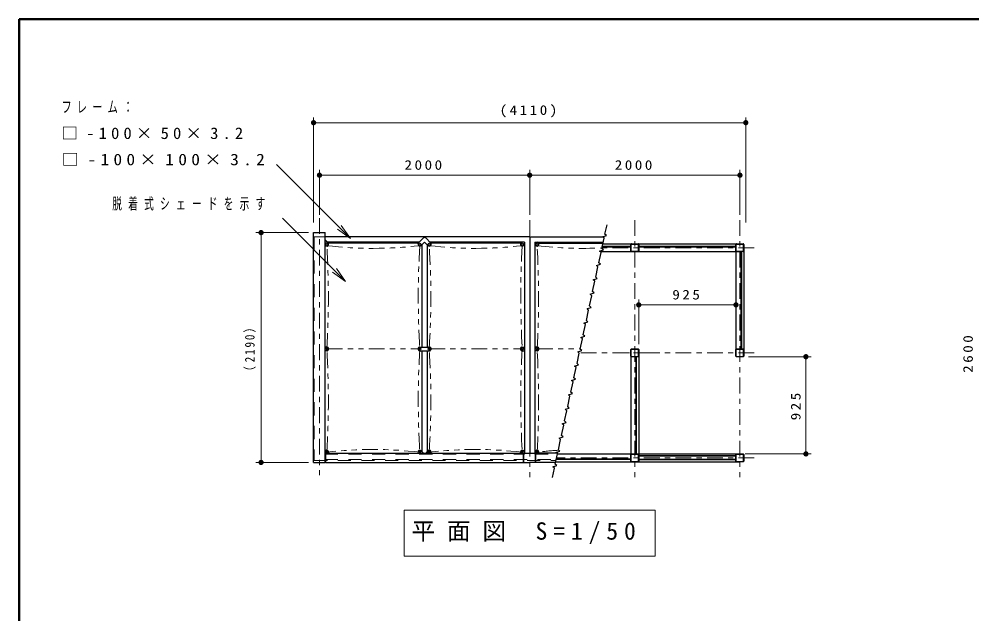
# Model space of a CAD drawing. Units: millimetres on the paper, scale 1:50. Extents: x -365 to 0, y 0 to 257.
# Drawn here: x -365 to -183.7, y 143.8 to 257 of the extents above; entities that cross this region are included whole.
import ezdxf

# ---------------------------------------------------------------- set-up
doc = ezdxf.new("R2010")
doc.units = ezdxf.units.MM
for name, pattern in [('USER1', [4.5, 2.5, -2]), ('USER2', [6, 3, -1, 1, -1]), ('USER3', [8, 3, -1, 1, -1, 1, -1])]:
    doc.linetypes.add(name, pattern=pattern)
doc.layers.add('LY_1', color=7, linetype='Continuous', lineweight=25)
doc.layers.add('LY_2', color=7, linetype='Continuous', lineweight=13)
doc.styles.add('ＭＳ ゴシック', font='')
doc.styles.get('ＭＳ ゴシック').set_extended_font_data('MS Gothic')

# ---------------------------------------------------------------- blocks, each defined once
blk = doc.blocks.new('filled_dot')
at = {"color": 0, "linetype": 'Continuous', "lineweight": -2, "const_width": 1.25}
blk.add_lwpolyline([(-0.625, 0, 1), (0.625, 0, 1)], format="xyb", close=True, dxfattribs=at)
blk = doc.blocks.new('open_arrow')
at = {"color": 0, "linetype": 'Continuous', "lineweight": -2}
blk.add_lwpolyline([(7.5, 1.25), (0, 0), (7.5, -1.25)], dxfattribs=at)

msp = doc.modelspace()

# ---------------------------------------------------------------- linework, layer by layer
at = {"layer": 'LY_1', "lineweight": 13}
for p, q in [((-308.955, 218.273), (-308.955, 238.273)), ((-226.735, 218.273), (-226.735, 238.273)), ((-308.955, 237.273), (-226.735, 237.273)), ((-301.955, 215.253), (-315.988, 229.286)), ((-307.845, 219.732), (-307.845, 228.273)), ((-307.845, 227.273), (-267.845, 227.273)), ((-267.845, 219.732), (-267.845, 228.273)), ((-267.845, 227.273), (-227.845, 227.273)), ((-227.845, 219.732), (-227.845, 228.273)), ((-302.862, 207.056), (-314.906, 219.1)), ((-309.955, 216.342), (-319.955, 216.342)), ((-318.955, 172.596), (-318.955, 216.342)), ((-247.095, 195.093), (-247.095, 203.586)), ((-247.095, 202.586), (-228.595, 202.586)), ((-226.223, 192.721), (-214.285, 192.721)), ((-215.285, 192.721), (-215.285, 174.221)), ((-226.845, 174.221), (-214.285, 174.221)), ((-309.955, 172.596), (-319.955, 172.596)), ((-291.745, 163.535), (-291.745, 154.735)), ((-243.945, 163.535), (-291.745, 163.535)), ((-243.945, 154.735), (-243.945, 163.535)), ((-291.745, 154.735), (-243.945, 154.735))]:
    msp.add_line(p, q, dxfattribs=at)
at = {"layer": 'LY_1', "color": 2, "linetype": 'USER2', "lineweight": 13}
for p, q in [((-307.845, 219.094), (-307.845, 170.173)), ((-267.845, 218.732), (-267.845, 169.811)), ((-247.845, 218.732), (-247.845, 169.811)), ((-227.845, 218.732), (-227.845, 169.811)), ((-225.102, 213.471), (-254.075, 213.471)), ((-225.102, 193.471), (-258.394, 193.471)), ((-244.823, 193.471), (-250.867, 193.471)), ((-225.102, 173.471), (-262.713, 173.471))]:
    msp.add_line(p, q, dxfattribs=at)
at = {"layer": 'LY_1', "color": 4}
for p, q in [((-308.955, 172.596), (-308.955, 216.342)), ((-308.955, 216.342), (-306.845, 216.342)), ((-306.745, 172.596), (-306.745, 216.242)), ((-306.645, 172.596), (-306.645, 174.287)), ((-306.545, 174.387), (-269.145, 174.387)), ((-269.045, 172.596), (-269.045, 174.287)), ((-268.945, 172.596), (-268.945, 174.287)), ((-268.845, 174.387), (-266.845, 174.387)), ((-266.745, 172.596), (-266.745, 174.287)), ((-266.645, 172.596), (-266.645, 174.287)), ((-262.515, 174.387), (-266.545, 174.387)), ((-308.955, 172.596), (-306.745, 172.596)), ((-306.745, 173.499), (-306.645, 173.499)), ((-306.745, 172.66), (-306.645, 172.66)), ((-306.645, 172.596), (-267.845, 172.596)), ((-262.902, 172.596), (-267.845, 172.596))]:
    msp.add_line(p, q, dxfattribs=at)
at = {"layer": 'LY_1', "color": 131, "linetype": 'USER1', "lineweight": 13}
for p, q in [((-308.845, 215.539), (-308.845, 172.952)), ((-308.845, 215.539), (-306.745, 215.539)), ((-306.845, 214.544), (-306.845, 173.151)), ((-306.336, 214.544), (-306.845, 214.544)), ((-306.845, 174.146), (-268.845, 174.146)), ((-268.845, 174.387), (-268.845, 174.146)), ((-266.845, 174.387), (-266.845, 174.146)), ((-266.845, 174.146), (-262.567, 174.146)), ((-308.845, 172.952), (-262.825, 172.952)), ((-306.845, 173.151), (-262.782, 173.151))]:
    msp.add_line(p, q, dxfattribs=at)
at = {"layer": 'LY_1', "color": 131}
for p, q in [((-267.845, 215.539), (-306.745, 215.539)), ((-288.854, 214.544), (-306.336, 214.544)), ((-289.044, 214.345), (-306.147, 214.345)), ((-288.345, 214.035), (-288.345, 194.562)), ((-287.345, 214.035), (-287.345, 194.562)), ((-268.845, 214.544), (-286.836, 214.544)), ((-269.544, 214.345), (-286.647, 214.345)), ((-268.845, 214.544), (-268.845, 174.387)), ((-267.845, 215.539), (-253.628, 215.539)), ((-266.845, 214.544), (-253.843, 214.544)), ((-266.845, 214.544), (-266.845, 174.387)), ((-266.147, 214.345), (-253.886, 214.345)), ((-288.345, 193.842), (-288.345, 174.655)), ((-287.345, 193.842), (-287.345, 174.655))]:
    msp.add_line(p, q, dxfattribs=at)
at = {"layer": 'LY_1'}
for p, q in [((-306.191, 214.399), (-306.745, 214.953)), ((-289, 214.399), (-288.128, 215.27)), ((-288.491, 213.89), (-287.845, 214.535)), ((-287.2, 213.89), (-287.845, 214.535)), ((-286.691, 214.399), (-287.562, 215.27)), ((-269.5, 214.399), (-269.354, 214.544)), ((-267.845, 215.539), (-267.845, 174.387)), ((-266.191, 214.399), (-266.336, 214.544)), ((-253.913, 214.221), (-227.845, 214.221)), ((-254.237, 212.721), (-227.845, 212.721)), ((-254.037, 213.647), (-248.595, 213.647)), ((-254.015, 213.747), (-248.595, 213.747)), ((-247.095, 213.747), (-228.595, 213.747)), ((-247.095, 213.647), (-228.595, 213.647)), ((-228.595, 213.471), (-228.595, 193.471)), ((-227.669, 212.721), (-227.669, 194.221)), ((-227.569, 212.721), (-227.569, 194.221)), ((-227.095, 213.471), (-227.095, 193.471)), ((-306.445, 194.562), (-306.745, 194.562)), ((-288.745, 194.562), (-286.945, 194.562)), ((-269.245, 194.562), (-268.845, 194.562)), ((-266.445, 194.562), (-266.845, 194.562)), ((-306.445, 193.842), (-306.745, 193.842)), ((-288.745, 193.842), (-286.945, 193.842)), ((-269.245, 193.842), (-268.845, 193.842)), ((-266.445, 193.842), (-266.845, 193.842)), ((-248.595, 193.471), (-248.595, 174.071)), ((-247.669, 192.721), (-247.669, 174.221)), ((-247.569, 192.721), (-247.569, 174.221)), ((-247.095, 193.471), (-247.095, 174.071)), ((-288.491, 174.8), (-288.077, 174.387)), ((-287.2, 174.8), (-287.613, 174.387)), ((-268.845, 174.655), (-268.991, 174.8)), ((-266.845, 174.655), (-266.7, 174.8)), ((-262.551, 174.221), (-227.845, 174.221)), ((-262.875, 172.721), (-227.845, 172.721)), ((-262.772, 173.195), (-248.595, 173.195)), ((-262.751, 173.295), (-248.595, 173.295)), ((-228.595, 173.831), (-247.095, 173.831)), ((-228.595, 173.771), (-247.095, 173.771)), ((-228.595, 173.171), (-247.095, 173.171)), ((-228.595, 173.111), (-247.095, 173.111))]:
    msp.add_line(p, q, dxfattribs=at)
at = {"layer": 'LY_1', "color": 3}
for p, q in [((-248.595, 212.849), (-248.595, 214.093)), ((-248.531, 212.849), (-248.531, 214.093)), ((-248.467, 214.221), (-247.223, 214.221)), ((-248.467, 214.157), (-247.223, 214.157)), ((-247.159, 212.849), (-247.159, 214.093)), ((-247.095, 214.093), (-247.095, 212.849)), ((-228.595, 212.849), (-228.595, 214.093)), ((-228.531, 212.849), (-228.531, 214.093)), ((-228.467, 214.221), (-227.223, 214.221)), ((-228.467, 214.157), (-227.223, 214.157)), ((-227.159, 212.849), (-227.159, 214.093)), ((-227.095, 214.093), (-227.095, 212.849)), ((-248.467, 212.785), (-247.223, 212.785)), ((-247.223, 212.721), (-248.467, 212.721)), ((-228.467, 212.785), (-227.223, 212.785)), ((-227.223, 212.721), (-228.467, 212.721)), ((-248.595, 192.849), (-248.595, 194.093)), ((-248.531, 192.849), (-248.531, 194.093)), ((-248.467, 194.221), (-247.223, 194.221)), ((-248.467, 194.157), (-247.223, 194.157)), ((-247.159, 192.849), (-247.159, 194.093)), ((-247.095, 194.093), (-247.095, 192.849)), ((-228.595, 192.849), (-228.595, 194.093)), ((-228.531, 192.849), (-228.531, 194.093)), ((-228.467, 194.221), (-227.223, 194.221)), ((-228.467, 194.157), (-227.223, 194.157)), ((-227.159, 192.849), (-227.159, 194.093)), ((-227.095, 194.093), (-227.095, 192.849)), ((-248.467, 192.785), (-247.223, 192.785)), ((-247.223, 192.721), (-248.467, 192.721)), ((-228.467, 192.785), (-227.223, 192.785)), ((-227.223, 192.721), (-228.467, 192.721)), ((-248.595, 172.849), (-248.595, 174.093)), ((-248.531, 172.849), (-248.531, 174.093)), ((-248.467, 174.221), (-247.223, 174.221)), ((-248.467, 174.157), (-247.223, 174.157)), ((-247.159, 172.849), (-247.159, 174.093)), ((-247.095, 174.093), (-247.095, 172.849)), ((-228.595, 172.849), (-228.595, 174.093)), ((-228.531, 172.849), (-228.531, 174.093)), ((-228.467, 174.221), (-227.223, 174.221)), ((-228.467, 174.157), (-227.223, 174.157)), ((-227.159, 172.849), (-227.159, 174.093)), ((-227.095, 174.093), (-227.095, 172.849)), ((-248.467, 172.785), (-247.223, 172.785)), ((-247.223, 172.721), (-248.467, 172.721)), ((-228.467, 172.785), (-227.223, 172.785)), ((-227.223, 172.721), (-228.467, 172.721))]:
    msp.add_line(p, q, dxfattribs=at)
at = {"layer": 'LY_1', "color": 20, "linetype": 'USER3', "lineweight": 13}
for p, q in [((-306.445, 194.202), (-288.745, 194.202)), ((-286.945, 194.202), (-269.245, 194.202)), ((-266.445, 194.202), (-258.236, 194.202))]:
    msp.add_line(p, q, dxfattribs=at)
at = {"layer": 'LY_1'}
msp.add_lwpolyline([(-263.527, 169.702), (-263.14, 171.493), (-263.436, 171.762), (-262.675, 172.007), (-262.971, 172.275), (-262.549, 174.23), (-262.845, 174.499), (-262.084, 174.743), (-262.38, 175.012), (-261.958, 176.967), (-262.254, 177.236), (-261.493, 177.48), (-261.789, 177.749), (-261.367, 179.704), (-261.663, 179.973), (-260.902, 180.217), (-261.198, 180.486), (-260.776, 182.441), (-261.072, 182.709), (-260.31, 182.954), (-260.607, 183.223), (-260.185, 185.178), (-260.481, 185.446), (-259.719, 185.691), (-260.016, 185.96), (-259.594, 187.915), (-259.89, 188.183), (-259.128, 188.428), (-259.425, 188.697), (-259.003, 190.652), (-259.299, 190.92), (-258.537, 191.165), (-258.834, 191.434), (-258.412, 193.388), (-258.708, 193.657), (-257.946, 193.902), (-258.243, 194.17), (-257.821, 196.125), (-258.117, 196.394), (-257.355, 196.639), (-257.652, 196.907), (-257.23, 198.862), (-257.526, 199.131), (-256.764, 199.376), (-257.061, 199.644), (-256.639, 201.599), (-256.935, 201.868), (-256.173, 202.113), (-256.47, 202.381), (-256.048, 204.336), (-256.344, 204.605), (-255.582, 204.85), (-255.879, 205.118), (-255.457, 207.073), (-255.753, 207.342), (-254.991, 207.586), (-255.288, 207.855), (-254.866, 209.81), (-255.162, 210.079), (-254.4, 210.323), (-254.697, 210.592), (-254.275, 212.547), (-254.571, 212.816), (-253.809, 213.06), (-254.106, 213.329), (-253.684, 215.284), (-253.98, 215.552), (-253.218, 215.797), (-253.515, 216.066), (-253.128, 217.857)], dxfattribs=at)
for centre in [(-306.445, 214.144), (-288.745, 214.144), (-286.945, 214.144), (-269.245, 214.144), (-266.445, 214.144), (-306.445, 194.202), (-288.745, 194.202), (-286.945, 194.202), (-269.245, 194.202), (-266.445, 194.202)]:
    msp.add_circle(centre, 0.2, dxfattribs=at)
at = {"layer": 'LY_1', "color": 4}
for centre, start, end in [((-306.845, 216.242), 0, 90), ((-306.545, 174.287), 90, 180), ((-269.145, 174.287), 0, 90), ((-268.845, 174.287), 90, 180), ((-266.845, 174.287), 0, 90), ((-266.545, 174.287), 90, 180)]:
    msp.add_arc(centre, 0.1, start, end, dxfattribs=at)
at = {"layer": 'LY_1'}
for centre, radius, start, end in [((-306.445, 214.144), 0.36, 213.55731, 45), ((-288.745, 214.144), 0.36, 135, 315), ((-287.845, 214.988), 0.4, 45, 135), ((-286.945, 214.144), 0.36, 225, 45), ((-269.245, 214.144), 0.36, 135, 326.44269), ((-266.445, 214.144), 0.36, 213.55731, 45), ((-306.445, 194.202), 0.36, 270, 90), ((-288.745, 194.202), 0.36, 90, 270), ((-286.945, 194.202), 0.36, 270, 90), ((-269.245, 194.202), 0.36, 90, 270), ((-266.445, 194.202), 0.36, 270, 90), ((-306.445, 174.546), 0.36, 333.82468, 146.44269), ((-306.445, 174.546), 0.2, 307.43769, 233.4414), ((-288.745, 174.546), 0.36, 45, 206.17532), ((-288.745, 174.546), 0.2, 307.43769, 232.56231), ((-286.945, 174.546), 0.36, 333.82468, 135), ((-286.945, 174.546), 0.2, 307.43769, 232.56231), ((-269.245, 174.546), 0.36, 45, 206.17532), ((-269.245, 174.546), 0.2, 306.5586, 232.56231), ((-266.445, 174.546), 0.36, 333.82468, 135), ((-266.445, 174.546), 0.2, 307.43769, 233.4414)]:
    msp.add_arc(centre, radius, start, end, dxfattribs=at)
at = {"layer": 'LY_1', "color": 3}
for centre, radius, start, end in [((-248.467, 214.093), 0.128, 90, 180), ((-248.467, 214.093), 0.064, 90, 180), ((-247.223, 214.093), 0.128, 0, 90), ((-247.223, 214.093), 0.064, 0, 90), ((-228.467, 214.093), 0.128, 90, 180), ((-228.467, 214.093), 0.064, 90, 180), ((-227.223, 214.093), 0.128, 0, 90), ((-227.223, 214.093), 0.064, 0, 90), ((-248.467, 212.849), 0.128, 180, 270), ((-248.467, 212.849), 0.064, 180, 270), ((-247.223, 212.849), 0.128, 270, 0), ((-247.223, 212.849), 0.064, 270, 0), ((-228.467, 212.849), 0.128, 180, 270), ((-228.467, 212.849), 0.064, 180, 270), ((-227.223, 212.849), 0.128, 270, 0), ((-227.223, 212.849), 0.064, 270, 0), ((-248.467, 194.093), 0.128, 90, 180), ((-248.467, 194.093), 0.064, 90, 180), ((-247.223, 194.093), 0.128, 0, 90), ((-247.223, 194.093), 0.064, 0, 90), ((-228.467, 194.093), 0.128, 90, 180), ((-228.467, 194.093), 0.064, 90, 180), ((-227.223, 194.093), 0.128, 0, 90), ((-227.223, 194.093), 0.064, 0, 90), ((-248.467, 192.849), 0.128, 180, 270), ((-248.467, 192.849), 0.064, 180, 270), ((-247.223, 192.849), 0.128, 270, 0), ((-247.223, 192.849), 0.064, 270, 0), ((-228.467, 192.849), 0.128, 180, 270), ((-228.467, 192.849), 0.064, 180, 270), ((-227.223, 192.849), 0.128, 270, 0), ((-227.223, 192.849), 0.064, 270, 0), ((-248.467, 174.093), 0.128, 90, 180), ((-248.467, 174.093), 0.064, 90, 180), ((-247.223, 174.093), 0.128, 0, 90), ((-247.223, 174.093), 0.064, 0, 90), ((-228.467, 174.093), 0.128, 90, 180), ((-228.467, 174.093), 0.064, 90, 180), ((-227.223, 174.093), 0.128, 0, 90), ((-227.223, 174.093), 0.064, 0, 90), ((-248.467, 172.849), 0.128, 180, 270), ((-248.467, 172.849), 0.064, 180, 270), ((-247.223, 172.849), 0.128, 270, 0), ((-247.223, 172.849), 0.064, 270, 0), ((-228.467, 172.849), 0.128, 180, 270), ((-228.467, 172.849), 0.064, 180, 270), ((-227.223, 172.849), 0.128, 270, 0), ((-227.223, 172.849), 0.064, 270, 0)]:
    msp.add_arc(centre, radius, start, end, dxfattribs=at)
at = {"layer": 'LY_1', "color": 20, "linetype": 'USER3', "lineweight": 13}
for centre, radius, start, end in [((-466.716, 204.03), 160.571, 356.49094, 3.50906), ((-297.595, 289.857), 76.513, 263.35791, 276.64209), ((-128.475, 204.03), 160.571, 176.49094, 183.50906), ((-447.216, 204.03), 160.571, 356.49094, 3.50906), ((-278.095, 289.857), 76.513, 263.35791, 276.64209), ((-108.975, 204.03), 160.571, 176.49094, 183.50906), ((-426.716, 204.03), 160.571, 356.49094, 3.50906), ((-257.595, 289.857), 76.513, 263.35791, 272.62949), ((-466.716, 184.374), 160.571, 356.49094, 3.50906), ((-128.475, 184.374), 160.571, 176.49094, 183.50906), ((-447.216, 184.374), 160.571, 356.49094, 3.50906), ((-108.975, 184.374), 160.571, 176.49094, 183.50906), ((-426.716, 184.374), 160.571, 356.49094, 3.50906), ((-297.595, 98.546), 76.513, 83.35791, 96.64209), ((-278.095, 98.546), 76.513, 83.35791, 96.64209), ((-257.595, 98.546), 76.513, 93.60215, 96.64209)]:
    msp.add_arc(centre, radius, start, end, dxfattribs=at)
at = {"layer": 'LY_2', "lineweight": 50}
for p, q in [((0, 257), (-365, 257)), ((-365, 257), (-365, 0))]:
    msp.add_line(p, q, dxfattribs=at)

# ---------------------------------------------------------------- block references
at = {"layer": 'LY_1', "lineweight": 13, "xscale": 0.4, "yscale": 0.4}
for p in [(-308.955, 237.273), (-307.845, 227.273), (-267.845, 227.273), (-247.095, 202.586)]:
    msp.add_blockref('filled_dot', p, dxfattribs=at)
for name, p, rotation in [('filled_dot', (-226.735, 237.273), 180), ('filled_dot', (-267.845, 227.273), 180), ('filled_dot', (-227.845, 227.273), 180), ('open_arrow', (-301.955, 215.253), 135), ('filled_dot', (-318.955, 216.342), 270), ('open_arrow', (-302.862, 207.056), 135), ('filled_dot', (-228.595, 202.586), 180), ('filled_dot', (-215.285, 192.721), 270), ('filled_dot', (-215.285, 174.221), 90), ('filled_dot', (-318.955, 172.596), 90)]:
    msp.add_blockref(name, p, dxfattribs=dict(at, rotation=rotation))

# ---------------------------------------------------------------- texts
at = {"layer": 'LY_1', "style": 'ＭＳ ゴシック'}
for s, insert, char_height, attachment_point in [('\\T1.5;\\W0.65;フレーム：', (-356.927, 240.236), 2.199, 4), ('\\T1.33;\\W1.15;(4110)', (-267.845, 238.273), 1.833, 8), ('\\T1.5;\\W1.05;□-100×50×3.2', (-356.927, 235.236), 2.199, 4), ('\\T1.5;\\W1.1;□-100×100×3.2', (-356.927, 230.236), 2.199, 4), ('\\T1.33;\\W1.15;2000', (-287.845, 228.273), 1.833, 8), ('\\T1.33;\\W1.15;2000', (-247.845, 228.273), 1.833, 8), ('\\T1.64;\\W0.6;脱着式シェードを示す', (-347.266, 221.75), 2.199, 4), ('\\T1.33;\\W1.15;925', (-237.845, 203.586), 1.833, 8), ('\\T1.5;平面図\\~S=1/50', (-290.345, 159.135), 3.299, 4)]:
    msp.add_mtext(s, dxfattribs=dict(at, insert=insert, char_height=char_height, attachment_point=attachment_point))
at = {"layer": 'LY_1', "char_height": 1.833, "attachment_point": 8, "rotation": 90, "style": 'ＭＳ ゴシック'}
for s, insert in [('\\T1.33;\\W0.85;（2190）', (-319.955, 194.469)), ('\\T1.33;\\W1.15;2600', (-183.505, 193.471)), ('\\T1.33;\\W1.15;925', (-216.285, 183.471))]:
    msp.add_mtext(s, dxfattribs=dict(at, insert=insert))

doc.saveas('drawing.dxf')
